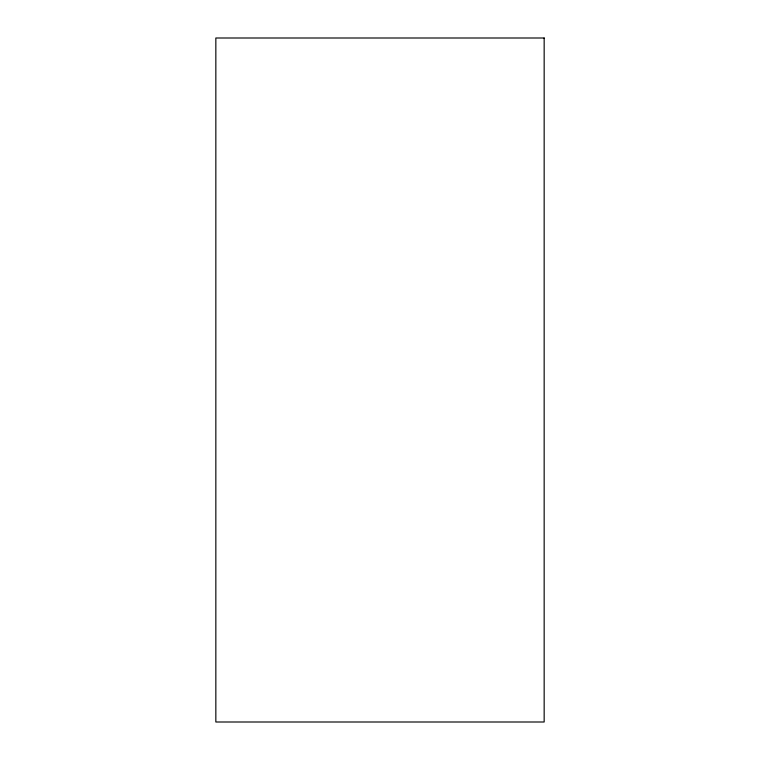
<?xml version="1.0" encoding="UTF-8"?>
<svg xmlns="http://www.w3.org/2000/svg" width="760" height="760" viewBox="0 0 760 760"><rect width="100%" height="100%" fill="white"/><g stroke="black" fill="none" stroke-linecap="round" stroke-linejoin="round"><path stroke-width="1.14" d="M544.16 38L215.84 38L215.84 722L544.16 722L544.16 38"/></g></svg>
